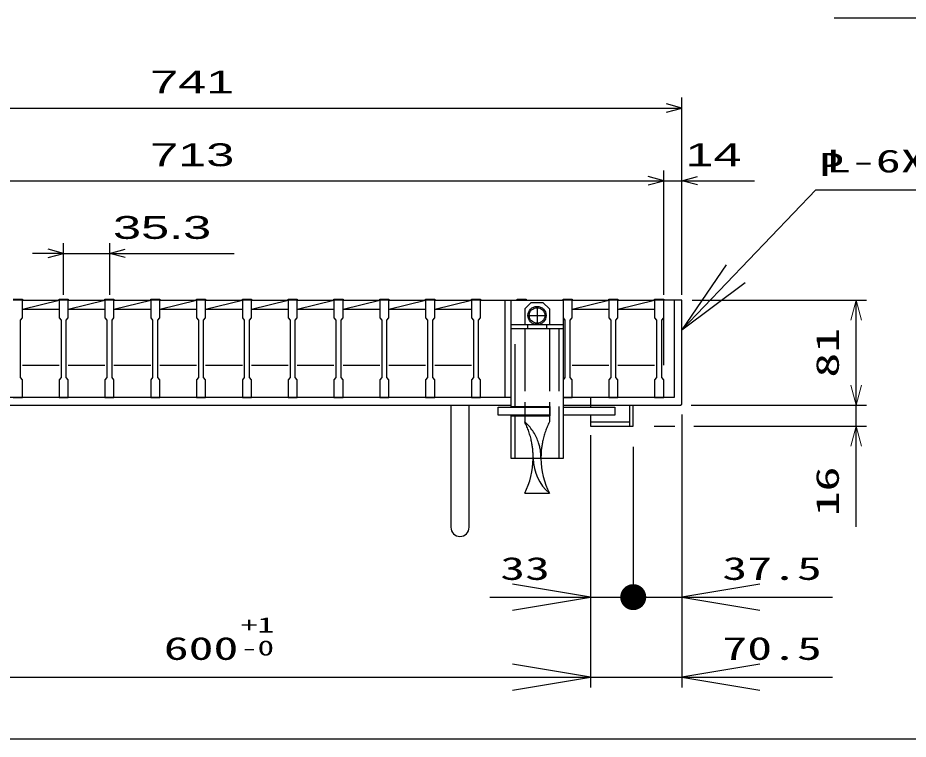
# Model space of a CAD drawing. Units: millimetres, scale not verified. Extents: x -1456 to 1389, y -1026 to 839.
# Drawn here: x -875 to -189, y -921 to -366 of the extents above; entities that cross this region are included whole.
import ezdxf
from ezdxf.enums import TextEntityAlignment as Align

# ---------------------------------------------------------------- set-up
doc = ezdxf.new("R2010")
doc.units = ezdxf.units.MM
doc.header["$LTSCALE"] = 8
doc.linetypes.add('CHAIN', pattern=[18.5, 12, -1.5, 3.5, -1.5])
doc.linetypes.add('DASHED', pattern=[7.5, 6, -1.5])
for name, color, linetype, lineweight in [('0_2', 150, 'Continuous', 25), ('16', 3, 'Continuous', 25), ('17', 2, 'Continuous', 25), ('19', 6, 'Continuous', 25), ('22', 4, 'Continuous', 25), ('29', 6, 'Continuous', 25)]:
    doc.layers.add(name, color=color, linetype=linetype, lineweight=lineweight)
doc.styles.add('ベクトル', font='')
doc.styles.add('ＭＳ ゴシック', font='')
doc.styles.get('ベクトル').set_extended_font_data('ベクトル')
doc.styles.get('ＭＳ ゴシック').set_extended_font_data('MS Gothic')

# ---------------------------------------------------------------- blocks, each defined once
blk = doc.blocks.new('open_arrow')
at = {"color": 0, "linetype": 'Continuous', "lineweight": -2}
blk.add_lwpolyline([(7.5, 1.25), (0, 0), (7.5, -1.25)], dxfattribs=at)
blk = doc.blocks.new('filled_dot')
at = {"color": 0, "linetype": 'Continuous', "lineweight": -2, "const_width": 1.25}
blk.add_lwpolyline([(-0.625, 0, 1), (0.625, 0, 1)], format="xyb", close=True, dxfattribs=at)

msp = doc.modelspace()

# ---------------------------------------------------------------- linework, layer by layer
at = {"layer": '0_2'}
msp.add_line((1388.8, -921.2), (-1379.2, -921.2), dxfattribs=at)
at = {"layer": '16'}
for p, q in [((-878.2, -582.3), (-871.2, -582.3)), ((-871.2, -583), (-878.2, -583)), ((-871.2, -582.3), (-871.2, -583)), ((-871.2, -596.5), (-871.2, -583)), ((-871.2, -583), (-842.9, -583)), ((-871.2, -590), (-842.9, -583)), ((-842.9, -583), (-842.9, -582.3)), ((-842.9, -582.3), (-835.9, -582.3)), ((-842.9, -583), (-842.9, -596.5)), ((-835.9, -583), (-842.9, -583)), ((-835.9, -582.3), (-835.9, -583)), ((-835.9, -596.5), (-835.9, -583)), ((-835.9, -583), (-807.6, -583)), ((-835.9, -590), (-807.6, -583)), ((-807.6, -583), (-807.6, -582.3)), ((-807.6, -582.3), (-800.6, -582.3)), ((-807.6, -583), (-807.6, -596.5)), ((-800.6, -583), (-807.6, -583)), ((-800.6, -582.3), (-800.6, -583)), ((-800.6, -596.5), (-800.6, -583)), ((-800.6, -583), (-772.3, -583)), ((-800.6, -590), (-772.3, -583)), ((-772.3, -583), (-772.3, -582.3)), ((-772.3, -582.3), (-765.3, -582.3)), ((-772.3, -583), (-772.3, -596.5)), ((-765.3, -583), (-772.3, -583)), ((-765.3, -582.3), (-765.3, -583)), ((-765.3, -596.5), (-765.3, -583)), ((-765.3, -583), (-737, -583)), ((-765.3, -590), (-737, -583)), ((-737, -583), (-737, -582.3)), ((-737, -582.3), (-730, -582.3)), ((-737, -583), (-737, -596.5)), ((-730, -583), (-737, -583)), ((-730, -582.3), (-730, -583)), ((-730, -596.5), (-730, -583)), ((-730, -583), (-701.7, -583)), ((-730, -590), (-701.7, -583)), ((-701.7, -583), (-701.7, -582.3)), ((-701.7, -582.3), (-694.7, -582.3)), ((-701.7, -583), (-701.7, -596.5)), ((-694.7, -583), (-701.7, -583)), ((-694.7, -582.3), (-694.7, -583)), ((-694.7, -596.5), (-694.7, -583)), ((-694.7, -583), (-666.4, -583)), ((-694.7, -590), (-666.4, -583)), ((-666.4, -583), (-666.4, -582.3)), ((-666.4, -582.3), (-659.4, -582.3)), ((-666.4, -583), (-666.4, -596.5)), ((-659.4, -583), (-666.4, -583)), ((-659.4, -582.3), (-659.4, -583)), ((-659.4, -596.5), (-659.4, -583)), ((-659.4, -583), (-631.1, -583)), ((-659.4, -590), (-631.1, -583)), ((-631.1, -583), (-631.1, -582.3)), ((-631.1, -582.3), (-624.1, -582.3)), ((-631.1, -583), (-631.1, -596.5)), ((-624.1, -583), (-631.1, -583)), ((-624.1, -582.3), (-624.1, -583)), ((-624.1, -596.5), (-624.1, -583)), ((-624.1, -583), (-595.8, -583)), ((-624.1, -590), (-595.8, -583)), ((-595.8, -583), (-595.8, -582.3)), ((-595.8, -582.3), (-588.8, -582.3)), ((-595.8, -583), (-595.8, -596.5)), ((-588.8, -583), (-595.8, -583)), ((-588.8, -582.3), (-588.8, -583)), ((-588.8, -596.5), (-588.8, -583)), ((-588.8, -583), (-560.5, -583)), ((-588.8, -590), (-560.5, -583)), ((-560.5, -583), (-560.5, -582.3)), ((-560.5, -582.3), (-553.5, -582.3)), ((-560.5, -583), (-560.5, -596.5)), ((-553.5, -583), (-560.5, -583)), ((-553.5, -582.3), (-553.5, -583)), ((-553.5, -596.5), (-553.5, -583)), ((-553.5, -583), (-525.2, -583)), ((-553.5, -590), (-525.2, -583)), ((-525.2, -583), (-525.2, -582.3)), ((-525.2, -582.3), (-518.2, -582.3)), ((-525.2, -583), (-525.2, -596.5)), ((-518.2, -583), (-525.2, -583)), ((-518.2, -582.3), (-518.2, -583)), ((-518.2, -596.5), (-518.2, -583)), ((-518.2, -583), (-489.9, -583)), ((-489.9, -583), (-489.9, -582.3)), ((-489.9, -582.3), (-482.9, -582.3)), ((-482.9, -583), (-489.9, -583)), ((-482.9, -582.3), (-482.9, -583)), ((-482.9, -583), (-454.6, -583)), ((-454.6, -583), (-454.6, -582.3)), ((-454.6, -582.3), (-447.6, -582.3)), ((-454.6, -583), (-454.6, -596.5)), ((-447.6, -583), (-454.6, -583)), ((-447.6, -582.3), (-447.6, -583)), ((-447.6, -596.5), (-447.6, -583)), ((-447.6, -583), (-419.3, -583)), ((-447.6, -590), (-419.3, -583)), ((-419.3, -583), (-419.3, -582.3)), ((-419.3, -582.3), (-412.3, -582.3)), ((-419.3, -583), (-419.3, -596.5)), ((-412.3, -583), (-419.3, -583)), ((-412.3, -582.3), (-412.3, -583)), ((-412.3, -596.5), (-412.3, -583)), ((-412.3, -583), (-384, -583)), ((-412.3, -590), (-384, -583)), ((-384, -583), (-384, -582.3)), ((-384, -582.3), (-377, -582.3)), ((-384, -583), (-384, -596.5)), ((-377, -583), (-384, -583)), ((-377, -582.3), (-377, -583)), ((-377, -596.5), (-377, -583)), ((-377, -633), (-377, -583)), ((-871.2, -590), (-842.9, -590)), ((-835.9, -590), (-807.6, -590)), ((-800.6, -590), (-772.3, -590)), ((-765.3, -590), (-737, -590)), ((-730, -590), (-701.7, -590)), ((-694.7, -590), (-666.4, -590)), ((-659.4, -590), (-631.1, -590)), ((-624.1, -590), (-595.8, -590)), ((-588.8, -590), (-560.5, -590)), ((-553.5, -590), (-525.2, -590)), ((-447.6, -590), (-419.3, -590)), ((-412.3, -590), (-384, -590)), ((-872.7, -598.5), (-871.2, -596.5)), ((-842.9, -596.5), (-841.4, -598.5)), ((-837.4, -598.5), (-835.9, -596.5)), ((-807.6, -596.5), (-806.1, -598.5)), ((-802.1, -598.5), (-800.6, -596.5)), ((-772.3, -596.5), (-770.8, -598.5)), ((-766.8, -598.5), (-765.3, -596.5)), ((-737, -596.5), (-735.5, -598.5)), ((-731.5, -598.5), (-730, -596.5)), ((-701.7, -596.5), (-700.2, -598.5)), ((-696.2, -598.5), (-694.7, -596.5)), ((-666.4, -596.5), (-664.9, -598.5)), ((-660.9, -598.5), (-659.4, -596.5)), ((-631.1, -596.5), (-629.6, -598.5)), ((-625.6, -598.5), (-624.1, -596.5)), ((-595.8, -596.5), (-594.3, -598.5)), ((-590.3, -598.5), (-588.8, -596.5)), ((-560.5, -596.5), (-559, -598.5)), ((-555, -598.5), (-553.5, -596.5)), ((-525.2, -596.5), (-523.7, -598.5)), ((-519.7, -598.5), (-518.2, -596.5)), ((-454.6, -596.5), (-453.1, -598.5)), ((-449.1, -598.5), (-447.6, -596.5)), ((-419.3, -596.5), (-417.8, -598.5)), ((-413.8, -598.5), (-412.3, -596.5)), ((-384, -596.5), (-382.5, -598.5)), ((-378.5, -598.5), (-377, -596.5)), ((-872.7, -642.5), (-872.7, -598.5)), ((-841.4, -598.5), (-841.4, -642.5)), ((-837.4, -642.5), (-837.4, -598.5)), ((-806.1, -598.5), (-806.1, -642.5)), ((-802.1, -642.5), (-802.1, -598.5)), ((-770.8, -598.5), (-770.8, -642.5)), ((-766.8, -642.5), (-766.8, -598.5)), ((-735.5, -598.5), (-735.5, -642.5)), ((-731.5, -642.5), (-731.5, -598.5)), ((-700.2, -598.5), (-700.2, -642.5)), ((-696.2, -642.5), (-696.2, -598.5)), ((-664.9, -598.5), (-664.9, -642.5)), ((-660.9, -642.5), (-660.9, -598.5)), ((-629.6, -598.5), (-629.6, -642.5)), ((-625.6, -642.5), (-625.6, -598.5)), ((-594.3, -598.5), (-594.3, -642.5)), ((-590.3, -642.5), (-590.3, -598.5)), ((-559, -598.5), (-559, -642.5)), ((-555, -642.5), (-555, -598.5)), ((-523.7, -598.5), (-523.7, -642.5)), ((-519.7, -642.5), (-519.7, -598.5)), ((-453.1, -598.5), (-453.1, -642.5)), ((-449.1, -642.5), (-449.1, -598.5)), ((-417.8, -598.5), (-417.8, -642.5)), ((-413.8, -642.5), (-413.8, -598.5)), ((-382.5, -598.5), (-382.5, -642.5)), ((-378.5, -642.5), (-378.5, -598.5)), ((-871.2, -633), (-842.9, -633)), ((-835.9, -633), (-807.6, -633)), ((-800.6, -633), (-772.3, -633)), ((-765.3, -633), (-737, -633)), ((-730, -633), (-701.7, -633)), ((-694.7, -633), (-666.4, -633)), ((-659.4, -633), (-631.1, -633)), ((-624.1, -633), (-595.8, -633)), ((-588.8, -633), (-560.5, -633)), ((-553.5, -633), (-525.2, -633)), ((-447.6, -633), (-419.3, -633)), ((-412.3, -633), (-384, -633)), ((-871.2, -644.5), (-872.7, -642.5)), ((-871.2, -658), (-871.2, -644.5)), ((-841.4, -642.5), (-842.9, -644.5)), ((-842.9, -644.5), (-842.9, -658)), ((-835.9, -644.5), (-837.4, -642.5)), ((-835.9, -658), (-835.9, -644.5)), ((-806.1, -642.5), (-807.6, -644.5)), ((-807.6, -644.5), (-807.6, -658)), ((-800.6, -644.5), (-802.1, -642.5)), ((-800.6, -658), (-800.6, -644.5)), ((-770.8, -642.5), (-772.3, -644.5)), ((-772.3, -644.5), (-772.3, -658)), ((-765.3, -644.5), (-766.8, -642.5)), ((-765.3, -658), (-765.3, -644.5)), ((-735.5, -642.5), (-737, -644.5)), ((-737, -644.5), (-737, -658)), ((-730, -644.5), (-731.5, -642.5)), ((-730, -658), (-730, -644.5)), ((-700.2, -642.5), (-701.7, -644.5)), ((-701.7, -644.5), (-701.7, -658)), ((-694.7, -644.5), (-696.2, -642.5)), ((-694.7, -658), (-694.7, -644.5)), ((-664.9, -642.5), (-666.4, -644.5)), ((-666.4, -644.5), (-666.4, -658)), ((-659.4, -644.5), (-660.9, -642.5)), ((-659.4, -658), (-659.4, -644.5)), ((-629.6, -642.5), (-631.1, -644.5)), ((-631.1, -644.5), (-631.1, -658)), ((-624.1, -644.5), (-625.6, -642.5)), ((-624.1, -658), (-624.1, -644.5)), ((-594.3, -642.5), (-595.8, -644.5)), ((-595.8, -644.5), (-595.8, -658)), ((-588.8, -644.5), (-590.3, -642.5)), ((-588.8, -658), (-588.8, -644.5)), ((-559, -642.5), (-560.5, -644.5)), ((-560.5, -644.5), (-560.5, -658)), ((-553.5, -644.5), (-555, -642.5)), ((-553.5, -658), (-553.5, -644.5)), ((-523.7, -642.5), (-525.2, -644.5)), ((-525.2, -644.5), (-525.2, -658)), ((-518.2, -644.5), (-519.7, -642.5)), ((-518.2, -658), (-518.2, -644.5)), ((-453.1, -642.5), (-454.6, -644.5)), ((-454.6, -644.5), (-454.6, -658)), ((-447.6, -644.5), (-449.1, -642.5)), ((-447.6, -658), (-447.6, -644.5)), ((-417.8, -642.5), (-419.3, -644.5)), ((-419.3, -644.5), (-419.3, -658)), ((-412.3, -644.5), (-413.8, -642.5)), ((-412.3, -658), (-412.3, -644.5)), ((-382.5, -642.5), (-384, -644.5)), ((-384, -644.5), (-384, -658)), ((-377, -644.5), (-378.5, -642.5)), ((-377, -658), (-377, -644.5)), ((-878.2, -658), (-871.2, -658)), ((-842.9, -658), (-835.9, -658)), ((-807.6, -658), (-800.6, -658)), ((-772.3, -658), (-765.3, -658)), ((-737, -658), (-730, -658)), ((-701.7, -658), (-694.7, -658)), ((-666.4, -658), (-659.4, -658)), ((-631.1, -658), (-624.1, -658)), ((-595.8, -658), (-588.8, -658)), ((-560.5, -658), (-553.5, -658)), ((-525.2, -658), (-518.2, -658)), ((-454.6, -658), (-447.6, -658)), ((-419.3, -658), (-412.3, -658)), ((-384, -658), (-377, -658))]:
    msp.add_line(p, q, dxfattribs=at)
at = {"layer": '17', "color": 3}
for p, q in [((-499.1, -658), (-499.1, -583)), ((-494.6, -605), (-494.6, -583)), ((-494.6, -583), (-454.6, -583)), ((-454.6, -583), (-454.6, -605)), ((-494.6, -601.8), (-454.6, -601.8)), ((-482.1, -601.8), (-482.1, -605)), ((-467.1, -605), (-467.1, -601.8)), ((-454.6, -605), (-494.6, -605)), ((-494.6, -665.5), (-494.6, -605)), ((-454.6, -605), (-454.6, -705)), ((-494.6, -665), (-464.6, -665)), ((-491.4, -665), (-491.4, -665.5)), ((-464.6, -672), (-464.6, -665)), ((-494.6, -705), (-494.6, -671.5)), ((-494.6, -672), (-464.6, -672)), ((-491.4, -671.5), (-491.4, -672)), ((-454.6, -705), (-494.6, -705))]:
    msp.add_line(p, q, dxfattribs=at)
at = {"layer": '17'}
for p, q in [((-479.1, -584.8), (-484.1, -589.8)), ((-484.1, -589.8), (-484.1, -601.8)), ((-479.1, -584.8), (-470.1, -584.8)), ((-470.1, -584.8), (-465.1, -589.8)), ((-465.1, -589.8), (-465.1, -601.8)), ((-504.6, -671.5), (-504.6, -665.5)), ((-504.6, -665.5), (-464.6, -665.5)), ((-464.6, -671.5), (-504.6, -671.5)), ((-454.6, -665.5), (-414.6, -665.5)), ((-414.6, -671.5), (-454.6, -671.5)), ((-414.6, -665.5), (-414.6, -671.5)), ((-484.1, -731.8), (-465.1, -731.8))]:
    msp.add_line(p, q, dxfattribs=at)
at = {"layer": '17', "color": 33, "linetype": 'CHAIN'}
for p, q in [((-474.6, -588.2), (-474.6, -601.4)), ((-481.2, -594.8), (-468, -594.8))]:
    msp.add_line(p, q, dxfattribs=at)
at = {"layer": '17', "color": 3, "linetype": 'DASHED'}
for p, q in [((-491.4, -665), (-491.4, -605)), ((-457.8, -605), (-457.8, -705)), ((-491.4, -705), (-491.4, -672))]:
    msp.add_line(p, q, dxfattribs=at)
at = {"layer": '17', "linetype": 'DASHED'}
for p, q in [((-484.1, -605), (-484.1, -665.5)), ((-465.1, -605), (-465.1, -665.5)), ((-484.1, -661.5), (-484.1, -676.8)), ((-465.1, -661.5), (-465.1, -676.8))]:
    msp.add_line(p, q, dxfattribs=at)
at = {"layer": '17', "color": 7}
msp.add_circle((-474.6, -594.8), 7, dxfattribs=at)
at = {"layer": '17'}
msp.add_circle((-474.6, -594.8), 6, dxfattribs=at)
at = {"layer": '17', "linetype": 'DASHED'}
for centre, radius, start, end in [((-539.023, -704.3), 61.423, 11.55161, 26.59714), ((-508.1, -704.3), 36.5, 19.69337, 48.88791), ((-410.177, -704.3), 61.423, 153.40286, 168.44839), ((-539.023, -704.3), 61.423, 359.34702, 11.55161), ((-508.1, -704.3), 36.5, 358.90111, 19.69337), ((-410.177, -704.3), 61.423, 168.44839, 180.65298)]:
    msp.add_arc(centre, radius, start, end, dxfattribs=at)
at = {"layer": '17'}
for centre, radius, start, end in [((-539.023, -704.3), 61.423, 333.40286, 359.34702), ((-441.1, -704.3), 36.5, 180, 180.09221), ((-441.1, -704.3), 36.5, 181.09889, 228.88791), ((-410.177, -704.3), 61.423, 180.65298, 206.59714)]:
    msp.add_arc(centre, radius, start, end, dxfattribs=at)
at = {"layer": '19'}
for p, q in [((-363, -583), (-377, -583)), ((-369, -583), (-369, -658)), ((-363, -663), (-363, -583)), ((-494.6, -658), (-1098, -658)), ((-369, -658), (-454.6, -658)), ((-433.5, -658), (-433.5, -664)), ((-1103, -664), (-494.6, -664)), ((-541, -664), (-541, -758)), ((-527, -758), (-527, -664)), ((-454.6, -664), (-364, -664)), ((-433.5, -664), (-433.5, -665.5)), ((-403.5, -664), (-403.5, -680)), ((-400.5, -680), (-400.5, -664)), ((-364, -664), (-363, -663)), ((-433.5, -671.5), (-433.5, -680)), ((-433.5, -680), (-400.5, -680))]:
    msp.add_line(p, q, dxfattribs=at)
msp.add_arc((-534, -758), 7, 180, 0, dxfattribs=at)
at = {"layer": '22'}
for p, q in [((-245.723, -365.5), (-85.723, -365.5)), ((-363, -435), (-375, -431.8)), ((-363, -579), (-363, -427)), ((-1104, -435), (-363, -435)), ((-375, -438.2), (-363, -435)), ((-377, -579), (-377, -483)), ((-363, -579), (-363, -483)), ((-1090, -491), (-377, -491)), ((-377, -491), (-389, -487.8)), ((-389, -494.2), (-377, -491)), ((-377, -491), (-363, -491)), ((-363, -491), (-351, -487.8)), ((-351, -494.2), (-363, -491)), ((-363, -491), (-307, -491)), ((-839.4, -579), (-839.4, -539)), ((-804.1, -539), (-804.1, -579)), ((-839.4, -547), (-863.4, -547)), ((-839.4, -547), (-851.4, -543.8)), ((-851.4, -550.2), (-839.4, -547)), ((-839.4, -547), (-804.1, -547)), ((-804.1, -547), (-792.1, -543.8)), ((-792.1, -550.2), (-804.1, -547)), ((-804.1, -547), (-708.1, -547)), ((-355, -583), (-220.804, -583)), ((-228.804, -664), (-228.804, -583)), ((-356, -664), (-220.804, -664)), ((-228.804, -680), (-228.804, -664)), ((-363, -671), (-363, -819.765)), ((-363, -679), (-363, -881.378)), ((-384.5, -680), (-368.557, -680)), ((-353.746, -680), (-220.804, -680)), ((-228.804, -757.582), (-228.804, -680)), ((-433.5, -687), (-433.5, -819.765)), ((-433.5, -687), (-433.5, -881.378)), ((-433.5, -687), (-433.5, -881.378)), ((-400.5, -696), (-400.5, -819.765)), ((-400.5, -696), (-400.5, -819.765)), ((-511.082, -811.765), (-363, -811.765)), ((-433.5, -811.765), (-247.018, -811.765)), ((-1033.5, -873.378), (-433.5, -873.378)), ((-433.5, -873.378), (-247.018, -873.378))]:
    msp.add_line(p, q, dxfattribs=at)
at = {"layer": '22', "lineweight": 13}
for p, q in [((-228.804, -583), (-232.945, -598.455)), ((-224.663, -598.455), (-228.804, -583)), ((-232.945, -648.545), (-228.804, -664)), ((-228.804, -664), (-224.663, -648.545)), ((-228.804, -680), (-232.945, -695.455)), ((-224.663, -695.455), (-228.804, -680))]:
    msp.add_line(p, q, dxfattribs=at)
at = {"layer": '22'}
msp.add_lwpolyline([(-363, -605.95), (-259.907, -497.907), (-32.707, -497.907)], dxfattribs=at)
at = {"layer": '29'}
msp.add_line((-403.5, -677), (-433.563, -677), dxfattribs=at)

# ---------------------------------------------------------------- block references
at = {"layer": '22', "xscale": 8, "yscale": 8}
for p, rotation in [((-363, -605.95), 46.3), ((-433.5, -811.765), 180), ((-433.5, -873.378), 180)]:
    msp.add_blockref('open_arrow', p, dxfattribs=dict(at, rotation=rotation))
for name, p in [('filled_dot', (-400.5, -811.765)), ('open_arrow', (-363, -811.765)), ('open_arrow', (-363, -873.378))]:
    msp.add_blockref(name, p, dxfattribs=at)

# ---------------------------------------------------------------- texts
at = {"layer": '22', "color": 2, "style": 'ベクトル', "width": 1.65}
for s, p in [(' 741 ', (-783.5, -415)), (' 713 ', (-783.5, -471)), (' 14 ', (-371, -471)), (' 35.3 ', (-812.1, -527))]:
    msp.add_text(s, height=17.6, dxfattribs=at).set_placement(p, align=Align.MIDDLE_LEFT)
at = {"layer": '22', "color": 2, "style": 'ＭＳ ゴシック', "width": 1.6}
for s, height, p in [('P', 17.6, (-247.727, -478.519)), ('+1', 11.73, (-689.991, -833.215)), ('-0', 11.73, (-689.991, -850.918))]:
    msp.add_text(s, height=height, dxfattribs=at).set_placement(p, align=Align.MIDDLE_CENTER)
at = {"layer": '22', "style": 'ＭＳ ゴシック', "width": 1.6}
for s, p in [('L-6X81X70.5', (-251.907, -489.907)), ('37.5', (-331.818, -803.765)), ('70.5', (-331.818, -865.378))]:
    msp.add_text(s, height=17.6, dxfattribs=at).set_placement(p, align=Align.BOTTOM_LEFT)
at = {"layer": '22', "color": 2, "style": 'ＭＳ ゴシック', "width": 1.6}
msp.add_text('81', height=17.6, rotation=90, dxfattribs=at).set_placement((-236.804, -623.5), align=Align.BOTTOM_CENTER)
msp.add_text('16', height=17.6, rotation=90, dxfattribs=at).set_placement((-236.804, -711.182), align=Align.BOTTOM_RIGHT)
at = {"layer": '22', "style": 'ＭＳ ゴシック', "width": 1.6}
msp.add_text('33', height=17.6, dxfattribs=at).set_placement((-464.682, -803.765), align=Align.BOTTOM_RIGHT)
msp.add_text('600', height=17.6, dxfattribs=at).set_placement((-733.5, -865.378), align=Align.BOTTOM_CENTER)

doc.saveas('drawing.dxf')
